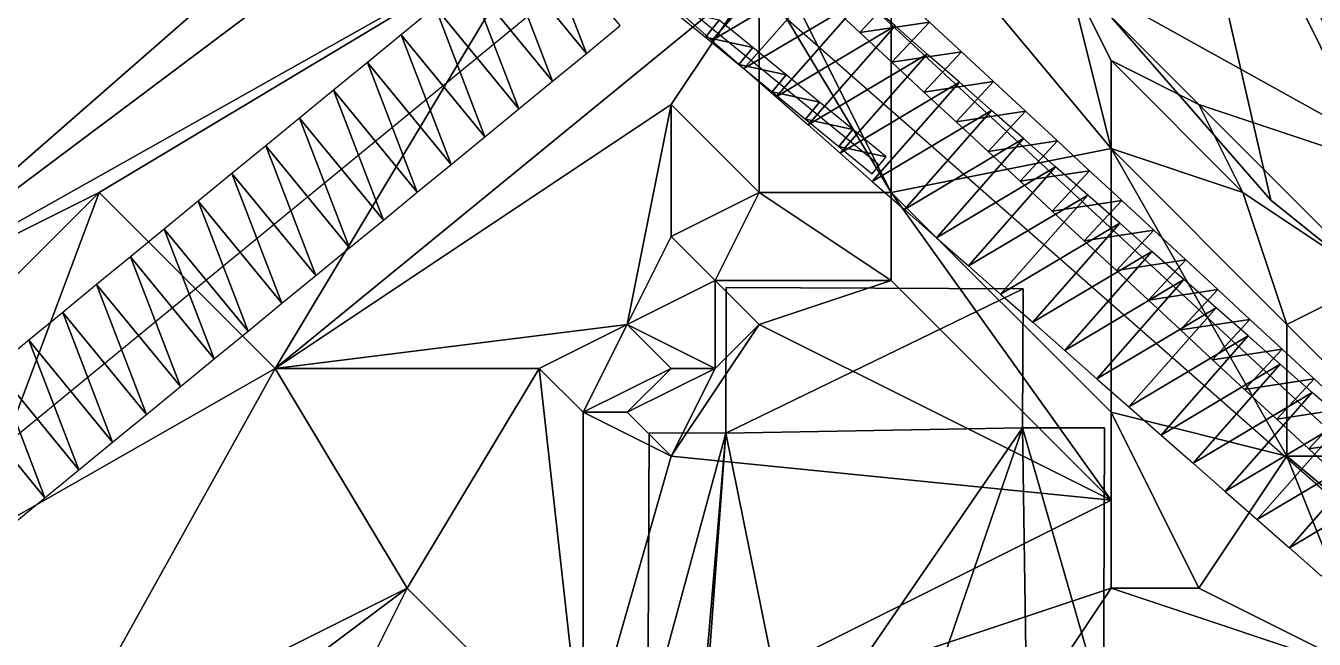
# Model space of a CAD drawing. Header units: metres. Extents: x -1103 to 901, y -902 to 905.
# Drawn here: x -767.3 to -708.8, y -72.3 to -44.4 of the extents above; entities that cross this region are included whole.
import ezdxf

# ---------------------------------------------------------------- set-up
doc = ezdxf.new("R2010")
doc.units = ezdxf.units.M
for name, color, linetype in [('OSM_BUILDING_FOOTPRINTS', 7, 'CONTINUOUS'), ('OSM_BUILDING_ROOFS', 1, 'CONTINUOUS'), ('OSM_BUILDING_WALLS', 8, 'CONTINUOUS'), ('OSM_PATH_AXES', 30, 'CONTINUOUS'), ('OSM_PATH_SURFACE', 30, 'CONTINUOUS'), ('OSM_ROAD_AXES', 2, 'CONTINUOUS'), ('OSM_ROAD_SURFACE', 9, 'CONTINUOUS'), ('OSM_TERRAIN', 3, 'CONTINUOUS')]:
    doc.layers.add(name, color=color, linetype=linetype)

msp = doc.modelspace()

# ---------------------------------------------------------------- linework, layer by layer
at = {"layer": 'OSM_BUILDING_FOOTPRINTS'}
for points in [[(-796.751, -55.511, 17.335), (-776.7, -37.993, 17.335), (-780.558, -33.636, 17.335), (-776.258, -29.887, 17.335), (-777.596, -28.372, 17.335), (-767.371, -19.436, 17.335), (-753.487, -35.129, 17.335), (-755.676, -37.031, 17.335), (-754.04, -38.878, 17.335), (-786.416, -67.178, 17.335), (-796.751, -55.511, 17.335)], [(-723.576, -37.617, 17.238), (-715.673, -30.804, 17.238), (-714.313, -32.386, 17.238), (-713.429, -31.81, 17.238), (-705.724, -41.808, 17.238), (-708.311, -44.34, 17.238), (-705.569, -47.404, 17.238), (-704.619, -46.685, 17.238), (-701.601, -50.412, 17.238), (-701.247, -50.124, 17.238), (-700.993, -50.445, 17.238), (-700.396, -49.881, 17.238), (-701.612, -48.432, 17.238), (-702.264, -49.062, 17.238), (-704.984, -45.789, 17.238), (-703.458, -44.55, 17.238), (-695.079, -54.326, 17.238), (-701.247, -59.978, 17.238), (-710.731, -52.347, 17.238), (-723.576, -37.617, 17.238)]]:
    msp.add_polyline3d(points, close=True, dxfattribs=at)
msp.add_polyline3d([(-739.051, -76.014, 17.612), (-738.996, -62.931, 17.612), (-735.514, -62.953, 17.612), (-735.492, -56.329, 17.612), (-735.492, -56.329, 17.612), (-721.995, -56.384, 17.612), (-722.017, -62.698, 17.612), (-718.292, -62.709, 17.612), (-718.347, -75.482, 17.612)], dxfattribs=at)
at = {"layer": 'OSM_BUILDING_ROOFS'}
for points in [[(-715.673, -30.804, 25.638), (-723.576, -37.617, 25.638), (-710.731, -52.347, 25.638)], [(-715.673, -30.804, 25.638), (-710.731, -52.347, 25.638), (-701.247, -59.978, 25.638)], [(-708.311, -44.34, 25.638), (-715.673, -30.804, 25.638), (-701.247, -59.978, 25.638)], [(-776.7, -37.993, 35.335), (-786.416, -67.178, 35.335), (-754.04, -38.878, 35.335)], [(-721.995, -56.384, 61.212), (-735.492, -56.329, 61.212), (-735.514, -62.953, 61.212)], [(-722.017, -62.698, 61.212), (-721.995, -56.384, 61.212), (-735.514, -62.953, 61.212)], [(-735.514, -62.953, 61.212), (-738.996, -62.931, 61.212), (-739.051, -76.014, 61.212)], [(-735.514, -62.953, 61.212), (-739.051, -76.014, 61.212), (-736.619, -76.014, 61.212)], [(-735.514, -62.953, 61.212), (-736.619, -76.014, 61.212), (-736.619, -77.927, 61.212)], [(-735.514, -62.953, 61.212), (-736.619, -77.927, 61.212), (-732.485, -77.938, 61.212)], [(-722.017, -62.698, 61.212), (-735.514, -62.953, 61.212), (-732.485, -77.938, 61.212)], [(-722.017, -62.698, 61.212), (-732.485, -77.938, 61.212), (-729.235, -83.755, 61.212)], [(-722.017, -62.698, 61.212), (-729.235, -83.755, 61.212), (-721.663, -87.05, 61.212)], [(-718.347, -75.482, 61.212), (-718.292, -62.709, 61.212), (-722.017, -62.698, 61.212)], [(-721.663, -87.05, 61.212), (-718.347, -75.482, 61.212), (-722.017, -62.698, 61.212)]]:
    msp.add_3dface(points, dxfattribs=at)
at = {"layer": 'OSM_BUILDING_WALLS'}
for points in [[(-723.576, -37.617, 17.238), (-710.731, -52.347, 17.238), (-710.731, -52.347, 25.638)], [(-723.576, -37.617, 17.238), (-710.731, -52.347, 25.638), (-723.576, -37.617, 25.638)], [(-786.416, -67.178, 17.335), (-754.04, -38.878, 17.335), (-754.04, -38.878, 35.335)], [(-786.416, -67.178, 17.335), (-754.04, -38.878, 35.335), (-786.416, -67.178, 35.335)], [(-710.731, -52.347, 17.238), (-701.247, -59.978, 17.238), (-701.247, -59.978, 25.638)], [(-710.731, -52.347, 17.238), (-701.247, -59.978, 25.638), (-710.731, -52.347, 25.638)], [(-735.492, -56.329, 17.612), (-735.514, -62.953, 17.612), (-735.514, -62.953, 61.212)], [(-735.492, -56.329, 17.612), (-735.514, -62.953, 61.212), (-735.492, -56.329, 61.212)], [(-721.995, -56.384, 17.612), (-735.492, -56.329, 17.612), (-735.492, -56.329, 61.212)], [(-721.995, -56.384, 17.612), (-735.492, -56.329, 61.212), (-721.995, -56.384, 61.212)], [(-722.017, -62.698, 17.612), (-721.995, -56.384, 17.612), (-721.995, -56.384, 61.212)], [(-722.017, -62.698, 17.612), (-721.995, -56.384, 61.212), (-722.017, -62.698, 61.212)], [(-738.996, -62.931, 17.612), (-739.051, -76.014, 17.612), (-739.051, -76.014, 61.212)], [(-738.996, -62.931, 17.612), (-739.051, -76.014, 61.212), (-738.996, -62.931, 61.212)], [(-735.514, -62.953, 17.612), (-738.996, -62.931, 17.612), (-738.996, -62.931, 61.212)], [(-735.514, -62.953, 17.612), (-738.996, -62.931, 61.212), (-735.514, -62.953, 61.212)], [(-718.292, -62.709, 17.612), (-722.017, -62.698, 17.612), (-722.017, -62.698, 61.212)], [(-718.292, -62.709, 17.612), (-722.017, -62.698, 61.212), (-718.292, -62.709, 61.212)], [(-718.347, -75.482, 17.612), (-718.292, -62.709, 17.612), (-718.292, -62.709, 61.212)], [(-718.347, -75.482, 17.612), (-718.292, -62.709, 61.212), (-718.347, -75.482, 61.212)]]:
    msp.add_3dface(points, dxfattribs=at)
at = {"layer": 'OSM_PATH_AXES'}
for points in [[(-966.805, 120.324, 18.023), (-949.041, 108.624, 18.629), (-915.128, 88.331, 19.102), (-908.098, 83.454, 19.241), (-898.613, 78.135, 19.687), (-871.885, 62.509, 19.656), (-840.349, 43.665, 18.442), (-808.967, 23.594, 16.412), (-790.186, 11.396, 16.733), (-789.125, 10.202, 16.702), (-784.129, 6.431, 17.328), (-774.921, -1.598, 17.995), (-758.362, -14.625, 18.592), (-741.748, -31.512, 20.176), (-735.857, -37.053, 19.852), (-700.871, -69.51, 20.233)], [(-728.539, -50.766, 21.259), (-740.676, -40.835, 20.932), (-757.997, -26.259, 19.966), (-782.095, -4.164, 17.696), (-794.287, 10.268, 16.676), (-809.84, 21.703, 16.404), (-816.87, 26.801, 17.225), (-830.411, 35.039, 17.679), (-843.665, 43.046, 18.705), (-863.429, 54.58, 19.599), (-875.942, 62.62, 19.948), (-888.4, 68.503, 20.089), (-919.505, 82.547, 19.404), (-935.898, 91.317, 19.055), (-958.05, 105.317, 18.452), (-980.876, 119.738, 18.084)]]:
    msp.add_polyline3d(points, dxfattribs=at)
at = {"layer": 'OSM_PATH_SURFACE'}
for points in [[(-730.876, -43.379, 21.046), (-729.418, -44.731, 21.055), (-727.718, -42.898, 20.899)], [(-729.418, -44.731, 21.055), (-726.26, -44.251, 20.988), (-727.718, -42.898, 20.899)], [(-735.808, -44.172, 21.095), (-737.958, -43.705, 21.023), (-736.441, -44.946, 21.129)], [(-734.291, -45.413, 21.196), (-735.808, -44.172, 21.095), (-736.441, -44.946, 21.129)], [(-729.418, -44.731, 21.055), (-727.96, -46.083, 21.066), (-726.26, -44.251, 20.988)], [(-727.96, -46.083, 21.066), (-724.802, -45.603, 21.076), (-726.26, -44.251, 20.988)], [(-734.291, -45.413, 21.196), (-736.441, -44.946, 21.129), (-734.924, -46.187, 21.24)], [(-732.774, -46.655, 21.228), (-734.291, -45.413, 21.196), (-734.924, -46.187, 21.24)], [(-727.96, -46.083, 21.066), (-726.503, -47.436, 21.155), (-724.802, -45.603, 21.076)], [(-726.503, -47.436, 21.155), (-723.345, -46.956, 21.165), (-724.802, -45.603, 21.076)], [(-732.774, -46.655, 21.228), (-734.924, -46.187, 21.24), (-733.407, -47.429, 21.292)], [(-731.257, -47.896, 21.25), (-732.774, -46.655, 21.228), (-733.407, -47.429, 21.292)], [(-731.257, -47.896, 21.25), (-733.407, -47.429, 21.292), (-731.89, -48.67, 21.315)], [(-726.503, -47.436, 21.155), (-725.045, -48.788, 21.243), (-723.345, -46.956, 21.165)], [(-725.045, -48.788, 21.243), (-721.887, -48.308, 21.253), (-723.345, -46.956, 21.165)], [(-729.739, -49.137, 21.273), (-731.257, -47.896, 21.25), (-731.89, -48.67, 21.315)], [(-725.045, -48.788, 21.243), (-723.587, -50.141, 21.332), (-721.887, -48.308, 21.253)], [(-723.587, -50.141, 21.332), (-720.429, -49.66, 21.342), (-721.887, -48.308, 21.253)], [(-729.739, -49.137, 21.273), (-731.89, -48.67, 21.315), (-730.373, -49.911, 21.337)], [(-728.222, -50.379, 21.304), (-729.739, -49.137, 21.273), (-730.373, -49.911, 21.337)], [(-723.587, -50.141, 21.332), (-722.13, -51.493, 21.375), (-720.429, -49.66, 21.342)], [(-722.13, -51.493, 21.375), (-718.972, -51.013, 21.375), (-720.429, -49.66, 21.342)], [(-728.222, -50.379, 21.304), (-730.373, -49.911, 21.337), (-728.856, -51.153, 21.36)], [(-722.13, -51.493, 21.375), (-720.672, -52.846, 21.352), (-718.972, -51.013, 21.375)], [(-720.672, -52.846, 21.352), (-717.514, -52.365, 21.355), (-718.972, -51.013, 21.375)], [(-720.672, -52.846, 21.352), (-719.214, -54.198, 21.329), (-717.514, -52.365, 21.355)], [(-719.214, -54.198, 21.329), (-716.056, -53.718, 21.341), (-717.514, -52.365, 21.355)], [(-719.214, -54.198, 21.329), (-717.756, -55.55, 21.307), (-716.056, -53.718, 21.341)], [(-717.756, -55.55, 21.307), (-714.598, -55.07, 21.292), (-716.056, -53.718, 21.341)], [(-717.756, -55.55, 21.307), (-716.299, -56.903, 21.293), (-714.598, -55.07, 21.292)], [(-716.299, -56.903, 21.293), (-713.141, -56.422, 21.23), (-714.598, -55.07, 21.292)], [(-716.299, -56.903, 21.293), (-714.841, -58.255, 21.278), (-713.141, -56.422, 21.23)], [(-714.841, -58.255, 21.278), (-711.683, -57.775, 21.168), (-713.141, -56.422, 21.23)], [(-714.841, -58.255, 21.278), (-713.383, -59.608, 21.264), (-711.683, -57.775, 21.168)], [(-713.383, -59.608, 21.264), (-710.225, -59.127, 21.107), (-711.683, -57.775, 21.168)], [(-713.383, -59.608, 21.264), (-711.925, -60.96, 21.25), (-710.225, -59.127, 21.107)], [(-711.925, -60.96, 21.25), (-708.767, -60.48, 20.982), (-710.225, -59.127, 21.107)], [(-711.925, -60.96, 21.25), (-710.468, -62.312, 21.202), (-708.767, -60.48, 20.982)], [(-710.468, -62.312, 21.202), (-707.31, -61.832, 20.846), (-708.767, -60.48, 20.982)], [(-710.468, -62.312, 21.202), (-709.01, -63.665, 21.089), (-707.31, -61.832, 20.846)], [(-709.01, -63.665, 21.089), (-705.852, -63.184, 20.71), (-707.31, -61.832, 20.846)], [(-709.01, -63.665, 21.089), (-707.552, -65.017, 20.958), (-705.852, -63.184, 20.71)]]:
    msp.add_3dface(points, dxfattribs=at)
at = {"layer": 'OSM_ROAD_AXES'}
for points in [[(-361.459, 281.704, 11.575), (-475.743, 185.059, 13.242), (-568.428, 108.563, 15.081), (-658.459, 30.519, 14.781), (-712.633, -16.991, 17.947), (-735.857, -37.053, 19.852), (-738.543, -38.988, 20.274), (-740.676, -40.835, 20.932), (-812.988, -100.179, 24.888), (-836.908, -123.458, 22.18), (-868.952, -154.745, 17.428), (-897.758, -186.208, 15.969), (-899.913, -187.933, 15.965)], [(-1100, 195.877, 17.277), (-1097.528, 194.262, 17.366), (-1065.394, 173.671, 18.048), (-1011.009, 140.042, 18.046), (-957, 107.319, 18.41), (-917.527, 85.368, 19.253), (-809.409, 22.466, 16.407), (-793.16, 9.781, 16.642), (-792.364, 8.675, 16.575), (-790.606, 7.238, 16.561), (-738.543, -38.988, 20.274), (-702.076, -71.037, 20.371), (-697.588, -76.035, 19.44)]]:
    msp.add_polyline3d(points, dxfattribs=at)
at = {"layer": 'OSM_ROAD_SURFACE'}
for points in [[(-744.118, -39.779, 20.953), (-745.656, -41.041, 21.004), (-741.85, -45.679, 21.015)], [(-744.118, -39.779, 20.953), (-741.85, -45.679, 21.015), (-740.311, -44.417, 21.003)], [(-737.606, -43.805, 20.992), (-736.147, -45.087, 21.14), (-732.186, -40.58, 20.924)], [(-736.147, -45.087, 21.14), (-730.728, -41.862, 20.929), (-732.186, -40.58, 20.924)], [(-745.656, -41.041, 21.004), (-747.195, -42.304, 21.02), (-743.389, -46.942, 21.027)], [(-745.656, -41.041, 21.004), (-743.389, -46.942, 21.027), (-741.85, -45.679, 21.015)], [(-736.147, -45.087, 21.14), (-734.688, -46.369, 21.22), (-730.728, -41.862, 20.929)], [(-734.688, -46.369, 21.22), (-729.269, -43.144, 20.934), (-730.728, -41.862, 20.929)], [(-747.195, -42.304, 21.02), (-748.733, -43.566, 21.037), (-744.927, -48.205, 21.039)], [(-747.195, -42.304, 21.02), (-744.927, -48.205, 21.039), (-743.389, -46.942, 21.027)], [(-734.688, -46.369, 21.22), (-733.23, -47.651, 21.269), (-729.269, -43.144, 20.934)], [(-733.23, -47.651, 21.269), (-727.81, -44.426, 20.949), (-729.269, -43.144, 20.934)], [(-748.733, -43.566, 21.037), (-750.272, -44.829, 21.054), (-746.466, -49.467, 21.051)], [(-748.733, -43.566, 21.037), (-746.466, -49.467, 21.051), (-744.927, -48.205, 21.039)], [(-733.23, -47.651, 21.269), (-731.771, -48.933, 21.296), (-727.81, -44.426, 20.949)], [(-731.771, -48.933, 21.296), (-726.352, -45.708, 21.034), (-727.81, -44.426, 20.949)], [(-750.272, -44.829, 21.054), (-751.811, -46.092, 21.071), (-748.004, -50.73, 21.063)], [(-750.272, -44.829, 21.054), (-748.004, -50.73, 21.063), (-746.466, -49.467, 21.051)], [(-751.811, -46.092, 21.071), (-753.349, -47.354, 21.088), (-749.543, -51.992, 21.075)], [(-751.811, -46.092, 21.071), (-749.543, -51.992, 21.075), (-748.004, -50.73, 21.063)], [(-731.771, -48.933, 21.296), (-730.312, -50.215, 21.323), (-726.352, -45.708, 21.034)], [(-730.312, -50.215, 21.323), (-724.893, -46.99, 21.119), (-726.352, -45.708, 21.034)], [(-753.349, -47.354, 21.088), (-754.888, -48.617, 21.105), (-751.081, -53.255, 21.087)], [(-753.349, -47.354, 21.088), (-751.081, -53.255, 21.087), (-749.543, -51.992, 21.075)], [(-730.312, -50.215, 21.323), (-728.854, -51.497, 21.35), (-724.893, -46.99, 21.119)], [(-728.854, -51.497, 21.35), (-723.434, -48.272, 21.204), (-724.893, -46.99, 21.119)], [(-754.888, -48.617, 21.105), (-756.426, -49.88, 21.121), (-752.62, -54.518, 21.099)], [(-754.888, -48.617, 21.105), (-752.62, -54.518, 21.099), (-751.081, -53.255, 21.087)], [(-728.854, -51.497, 21.35), (-727.395, -52.779, 21.308), (-723.434, -48.272, 21.204)], [(-727.395, -52.779, 21.308), (-721.976, -49.554, 21.289), (-723.434, -48.272, 21.204)], [(-727.395, -52.779, 21.308), (-725.936, -54.061, 21.316), (-721.976, -49.554, 21.289)], [(-725.936, -54.061, 21.316), (-720.517, -50.836, 21.351), (-721.976, -49.554, 21.289)], [(-756.426, -49.88, 21.121), (-757.965, -51.142, 21.138), (-754.158, -55.78, 21.115)], [(-756.426, -49.88, 21.121), (-754.158, -55.78, 21.115), (-752.62, -54.518, 21.099)], [(-725.936, -54.061, 21.316), (-724.478, -55.343, 21.294), (-720.517, -50.836, 21.351)], [(-724.478, -55.343, 21.294), (-719.058, -52.118, 21.329), (-720.517, -50.836, 21.351)], [(-757.965, -51.142, 21.138), (-759.503, -52.405, 21.155), (-755.697, -57.043, 21.132)], [(-757.965, -51.142, 21.138), (-755.697, -57.043, 21.132), (-754.158, -55.78, 21.115)], [(-724.478, -55.343, 21.294), (-723.019, -56.625, 21.271), (-719.058, -52.118, 21.329)], [(-723.019, -56.625, 21.271), (-717.6, -53.4, 21.309), (-719.058, -52.118, 21.329)], [(-759.503, -52.405, 21.155), (-761.042, -53.667, 21.172), (-757.236, -58.306, 21.149)], [(-759.503, -52.405, 21.155), (-757.236, -58.306, 21.149), (-755.697, -57.043, 21.132)], [(-761.042, -53.667, 21.172), (-762.58, -54.93, 21.225), (-758.774, -59.568, 21.221)], [(-761.042, -53.667, 21.172), (-758.774, -59.568, 21.221), (-757.236, -58.306, 21.149)], [(-723.019, -56.625, 21.271), (-721.56, -57.907, 21.249), (-717.6, -53.4, 21.309)], [(-721.56, -57.907, 21.249), (-716.141, -54.682, 21.296), (-717.6, -53.4, 21.309)], [(-762.58, -54.93, 21.225), (-764.119, -56.193, 21.308), (-760.313, -60.831, 21.304)], [(-762.58, -54.93, 21.225), (-760.313, -60.831, 21.304), (-758.774, -59.568, 21.221)], [(-721.56, -57.907, 21.249), (-720.102, -59.189, 21.227), (-716.141, -54.682, 21.296)], [(-720.102, -59.189, 21.227), (-714.682, -55.964, 21.283), (-716.141, -54.682, 21.296)], [(-764.119, -56.193, 21.308), (-765.658, -57.455, 21.391), (-761.851, -62.093, 21.388)], [(-764.119, -56.193, 21.308), (-761.851, -62.093, 21.388), (-760.313, -60.831, 21.304)], [(-720.102, -59.189, 21.227), (-718.643, -60.471, 21.205), (-714.682, -55.964, 21.283)], [(-718.643, -60.471, 21.205), (-713.224, -57.246, 21.226), (-714.682, -55.964, 21.283)], [(-718.643, -60.471, 21.205), (-717.184, -61.753, 21.188), (-713.224, -57.246, 21.226)], [(-717.184, -61.753, 21.188), (-711.765, -58.528, 21.162), (-713.224, -57.246, 21.226)], [(-765.658, -57.455, 21.391), (-767.196, -58.718, 21.482), (-763.39, -63.356, 21.471)], [(-765.658, -57.455, 21.391), (-763.39, -63.356, 21.471), (-761.851, -62.093, 21.388)], [(-717.184, -61.753, 21.188), (-715.726, -63.034, 21.161), (-711.765, -58.528, 21.162)], [(-715.726, -63.034, 21.161), (-710.306, -59.81, 21.099), (-711.765, -58.528, 21.162)], [(-767.196, -58.718, 21.482), (-768.735, -59.981, 21.577), (-764.928, -64.619, 21.554)], [(-767.196, -58.718, 21.482), (-764.928, -64.619, 21.554), (-763.39, -63.356, 21.471)], [(-768.735, -59.981, 21.577), (-770.273, -61.243, 21.672), (-766.467, -65.881, 21.637)], [(-768.735, -59.981, 21.577), (-766.467, -65.881, 21.637), (-764.928, -64.619, 21.554)], [(-715.726, -63.034, 21.161), (-714.267, -64.316, 21.121), (-710.306, -59.81, 21.099)], [(-714.267, -64.316, 21.121), (-708.848, -61.091, 20.977), (-710.306, -59.81, 21.099)], [(-770.273, -61.243, 21.672), (-768.006, -67.144, 21.711), (-766.467, -65.881, 21.637)], [(-714.267, -64.316, 21.121), (-712.808, -65.598, 21.081), (-708.848, -61.091, 20.977)], [(-712.808, -65.598, 21.081), (-707.389, -62.373, 20.839), (-708.848, -61.091, 20.977)], [(-712.808, -65.598, 21.081), (-711.35, -66.88, 21.014), (-707.389, -62.373, 20.839)], [(-711.35, -66.88, 21.014), (-705.93, -63.655, 20.701), (-707.389, -62.373, 20.839)], [(-711.35, -66.88, 21.014), (-709.891, -68.162, 20.865), (-705.93, -63.655, 20.701)], [(-709.891, -68.162, 20.865), (-704.472, -64.937, 20.567), (-705.93, -63.655, 20.701)], [(-709.891, -68.162, 20.865), (-708.432, -69.444, 20.715), (-704.472, -64.937, 20.567)]]:
    msp.add_3dface(points, dxfattribs=at)
at = {"layer": 'OSM_TERRAIN'}
for points in [[(-776, -58, 20.968), (-762, -28, 20.968), (-778, -32, 20.968)], [(-776, -58, 20.968), (-752, -40, 20.84), (-762, -28, 20.968)], [(-702, -52, 19.693), (-708, -32, 19.07), (-712, -34, 19.693)], [(-702, -52, 19.693), (-712, -34, 19.693), (-720, -42, 19.746)], [(-728, -52, 21.301), (-728, -38, 20.554), (-734, -40, 20.922)], [(-728, -52, 21.301), (-718, -50, 21.308), (-728, -38, 20.554)], [(-718, -50, 21.308), (-720, -42, 19.746), (-728, -38, 20.554)], [(-764, -52, 21.145), (-744, -40, 20.936), (-776, -58, 20.968)], [(-776, -58, 20.968), (-744, -40, 20.936), (-752, -40, 20.84)], [(-756, -60, 21.092), (-744, -40, 20.936), (-764, -52, 21.145)], [(-756, -60, 21.092), (-734, -42, 20.922), (-744, -40, 20.936)], [(-728, -52, 21.301), (-734, -40, 20.922), (-734, -42, 20.922)], [(-756, -60, 21.092), (-738, -48, 21.264), (-734, -42, 20.922)], [(-738, -48, 21.264), (-734, -52, 21.491), (-734, -42, 20.922)], [(-734, -52, 21.491), (-728, -52, 21.301), (-734, -42, 20.922)], [(-718, -50, 21.308), (-718, -46, 20.138), (-720, -42, 19.746)], [(-718, -46, 20.138), (-714, -48, 19.693), (-720, -42, 19.746)], [(-714, -48, 19.693), (-702, -52, 19.693), (-720, -42, 19.746)], [(-718, -50, 21.308), (-712, -52, 19.887), (-718, -46, 20.138)], [(-712, -52, 19.887), (-714, -48, 19.693), (-718, -46, 20.138)], [(-756, -60, 21.092), (-740, -58, 21.704), (-738, -48, 21.264)], [(-740, -58, 21.704), (-738, -54, 21.38), (-738, -48, 21.264)], [(-738, -54, 21.38), (-734, -52, 21.491), (-738, -48, 21.264)], [(-712, -52, 19.887), (-706, -56, 19.693), (-714, -48, 19.693)], [(-706, -56, 19.693), (-702, -52, 19.693), (-714, -48, 19.693)], [(-718, -62, 21.131), (-718, -50, 21.308), (-728, -52, 21.301)], [(-718, -62, 21.131), (-710, -64, 21.133), (-718, -50, 21.308)], [(-710, -64, 21.133), (-710, -58, 20.984), (-718, -50, 21.308)], [(-710, -58, 20.984), (-712, -52, 19.887), (-718, -50, 21.308)], [(-774, -62, 21.801), (-764, -52, 21.145), (-776, -58, 20.968)], [(-774, -62, 21.801), (-770, -68, 21.758), (-764, -52, 21.145)], [(-770, -68, 21.758), (-756, -60, 21.092), (-764, -52, 21.145)], [(-738, -54, 21.38), (-736, -56, 20.491), (-734, -52, 21.491)], [(-736, -56, 20.491), (-728, -56, 20.456), (-734, -52, 21.491)], [(-728, -56, 20.456), (-728, -52, 21.301), (-734, -52, 21.491)], [(-718, -66, 20.365), (-718, -62, 21.131), (-728, -52, 21.301)], [(-718, -66, 20.365), (-728, -52, 21.301), (-728, -56, 20.456)], [(-710, -58, 20.984), (-706, -56, 19.693), (-712, -52, 19.887)], [(-740, -58, 21.704), (-736, -56, 20.491), (-738, -54, 21.38)], [(-740, -58, 21.704), (-736, -60, 20.479), (-736, -56, 20.491)], [(-736, -60, 20.479), (-734, -58, 20.275), (-736, -56, 20.491)], [(-734, -58, 20.275), (-728, -56, 20.456), (-736, -56, 20.491)], [(-734, -58, 20.275), (-718, -66, 20.365), (-728, -56, 20.456)], [(-704, -64, 20.435), (-706, -56, 19.693), (-710, -58, 20.984)], [(-756, -60, 21.092), (-744, -60, 21.623), (-740, -58, 21.704)], [(-742, -62, 21.349), (-740, -58, 21.704), (-744, -60, 21.623)], [(-742, -62, 21.349), (-738, -60, 21.27), (-740, -58, 21.704)], [(-738, -60, 21.27), (-736, -60, 20.479), (-740, -58, 21.704)], [(-736, -60, 20.479), (-738, -64, 20.275), (-734, -58, 20.275)], [(-738, -64, 20.275), (-718, -66, 20.365), (-734, -58, 20.275)], [(-710, -64, 21.133), (-704, -64, 20.435), (-710, -58, 20.984)], [(-766, -78, 21.472), (-756, -60, 21.092), (-770, -68, 21.758)], [(-766, -78, 21.472), (-750, -70, 20.993), (-756, -60, 21.092)], [(-750, -70, 20.993), (-744, -60, 21.623), (-756, -60, 21.092)], [(-750, -70, 20.993), (-742, -78, 20.393), (-744, -60, 21.623)], [(-744, -60, 21.623), (-742, -78, 20.393), (-742, -62, 21.349)], [(-742, -62, 21.349), (-740, -62, 20.767), (-738, -60, 21.27)], [(-740, -62, 20.767), (-736, -60, 20.479), (-738, -60, 21.27)], [(-740, -62, 20.767), (-738, -64, 20.275), (-736, -60, 20.479)], [(-742, -78, 20.393), (-738, -64, 20.275), (-742, -62, 21.349)], [(-738, -64, 20.275), (-740, -62, 20.767), (-742, -62, 21.349)], [(-718, -66, 20.365), (-718, -70, 20.338), (-718, -62, 21.131)], [(-718, -70, 20.338), (-714, -70, 20.825), (-718, -62, 21.131)], [(-714, -70, 20.825), (-710, -64, 21.133), (-718, -62, 21.131)], [(-742, -78, 20.393), (-718, -66, 20.365), (-738, -64, 20.275)], [(-706, -74, 20.232), (-710, -64, 21.133), (-714, -70, 20.825)], [(-706, -74, 20.232), (-698, -74, 20.031), (-710, -64, 21.133)], [(-710, -64, 21.133), (-698, -74, 20.031), (-704, -64, 20.435)], [(-742, -78, 20.393), (-718, -70, 20.338), (-718, -66, 20.365)], [(-778, -76, 22.357), (-766, -78, 21.472), (-770, -68, 21.758)], [(-758, -76, 20.141), (-750, -70, 20.993), (-766, -78, 21.472)], [(-758, -76, 20.141), (-752, -74, 20.141), (-750, -70, 20.993)], [(-752, -74, 20.141), (-742, -78, 20.393), (-750, -70, 20.993)], [(-730, -88, 20.016), (-718, -70, 20.338), (-742, -78, 20.393)], [(-730, -88, 20.016), (-706, -74, 20.232), (-718, -70, 20.338)], [(-706, -74, 20.232), (-714, -70, 20.825), (-718, -70, 20.338)]]:
    msp.add_3dface(points, dxfattribs=at)

doc.saveas('drawing.dxf')
